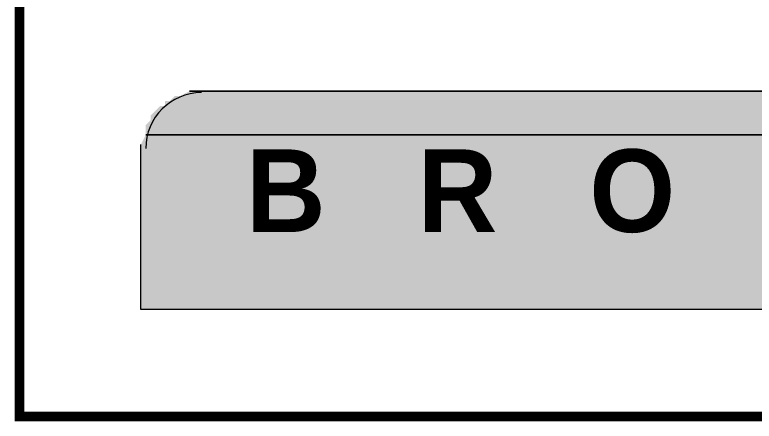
# Model space of a CAD drawing. Header units: millimetres. Extents: x 3.6 to 37.8, y 0.6 to 28.7.
# Drawn here: x 3.564 to 4.2, y 0.595 to 0.944 of the extents above; entities that cross this region are included whole.
import ezdxf

# ---------------------------------------------------------------- set-up
doc = ezdxf.new("R2010")
doc.units = ezdxf.units.MM
doc.layers.add('PDF_0', color=7, linetype='Continuous')
doc.layers.add('PDF_Text', color=4, linetype='Continuous')
doc.layers.add('PDF_a1$logo$mngr$FRAME-TB', color=172, linetype='Continuous', true_color=0x0000dd)
doc.styles.add('PDF Century Gothic Bold', font='GOTHICB.TTF')

msp = doc.modelspace()

# ---------------------------------------------------------------- linework, layer by layer
at = {"layer": 'PDF_0', "lineweight": 0, "const_width": 0.00834}
msp.add_lwpolyline([(37.76483, 0.59884), (37.76483, 28.69933), (3.56806, 28.69933), (3.56806, 0.59884)], close=True, dxfattribs=at)
at = {"layer": 'PDF_a1$logo$mngr$FRAME-TB', "lineweight": 0}
for points in [[(5.08587, 0.87822), (3.714, 0.87822), (5.08587, 0.87822)], [(5.1234, 0.84069), (3.67647, 0.84069), (5.1234, 0.84069)]]:
    msp.add_lwpolyline(points, dxfattribs=at)
at = {"layer": 'PDF_a1$logo$mngr$FRAME-TB', "lineweight": 9}
for points in [[(3.72234, 0.87822), (5.07753, 0.87822)], [(5.1234, 0.83235), (5.1234, 0.69058), (3.6723, 0.69058), (3.6723, 0.83235)]]:
    msp.add_lwpolyline(points, dxfattribs=at)
msp.add_arc((3.7245, 0.82913), 0.04795, 90.00003, 179.99997, dxfattribs=at)
at = {"layer": 'PDF_a1$logo$mngr$FRAME-TB', "transparency": 33554559}
for points in [[(3.714, 0.87822), (5.09421, 0.87405), (3.70566, 0.87405)], [(3.72234, 0.87822), (5.08587, 0.87822), (3.714, 0.87822)], [(3.714, 0.87822), (5.08587, 0.87822), (5.08587, 0.87822)], [(5.08587, 0.87822), (3.714, 0.87822), (5.09421, 0.87405)], [(5.07753, 0.87822), (3.72234, 0.87822), (5.08587, 0.87822)], [(3.70149, 0.87405), (5.10255, 0.86988), (3.69732, 0.86988)], [(5.09421, 0.87405), (3.70566, 0.87405), (3.70149, 0.87405)], [(5.09421, 0.87405), (3.70149, 0.87405), (5.10255, 0.86988)], [(3.70566, 0.87405), (5.09421, 0.87405), (5.09421, 0.87405)], [(3.68898, 0.86571), (5.11506, 0.86154), (3.68481, 0.86154)], [(3.69315, 0.86571), (5.11089, 0.86571), (3.68898, 0.86571)], [(5.11089, 0.86571), (3.68898, 0.86571), (5.11506, 0.86154)], [(5.10255, 0.86988), (3.69732, 0.86988), (3.69315, 0.86988)], [(5.10255, 0.86988), (3.69315, 0.86988), (5.10672, 0.86571)], [(3.69315, 0.86988), (5.10672, 0.86571), (3.69315, 0.86571)], [(5.10672, 0.86571), (3.69315, 0.86571), (5.11089, 0.86571)], [(3.69732, 0.86988), (5.10255, 0.86988), (5.10255, 0.86988)], [(3.68481, 0.86154), (5.11506, 0.85737), (3.68064, 0.85737)], [(5.11506, 0.86154), (3.68481, 0.86154), (5.11506, 0.85737)], [(3.68064, 0.8532), (5.11923, 0.84903), (3.67647, 0.84903)], [(5.11506, 0.85737), (3.68064, 0.85737), (5.11923, 0.8532)], [(3.68064, 0.85737), (5.11923, 0.8532), (3.68064, 0.8532)], [(5.11923, 0.8532), (3.68064, 0.8532), (5.11923, 0.84903)], [(5.11923, 0.84903), (3.67647, 0.84903), (5.1234, 0.84486)], [(3.67647, 0.84903), (5.1234, 0.84486), (3.67647, 0.84486)], [(3.67647, 0.84069), (5.1234, 0.83235), (3.6723, 0.83235)], [(5.1234, 0.84486), (3.67647, 0.84486), (5.1234, 0.84069)], [(3.67647, 0.84486), (5.1234, 0.84069), (3.67647, 0.84069)], [(3.67647, 0.84069), (5.1234, 0.84069), (5.1234, 0.84069)], [(5.1234, 0.84069), (3.67647, 0.84069), (5.1234, 0.83235)], [(5.1234, 0.83235), (3.6723, 0.83235), (5.1234, 0.69058)], [(3.6723, 0.83235), (5.1234, 0.69058), (3.6723, 0.69058)]]:
    msp.add_solid(points, dxfattribs=at)

# ---------------------------------------------------------------- texts
at = {"layer": 'PDF_Text', "color": 254, "true_color": 0xdbdbdb, "insert": (3.76261, 0.79227), "char_height": 0.0709971, "attachment_point": 4, "style": 'PDF Century Gothic Bold'}
msp.add_mtext('B   R   O   A   D   B   A   N   D', dxfattribs=at)

doc.saveas('drawing.dxf')
